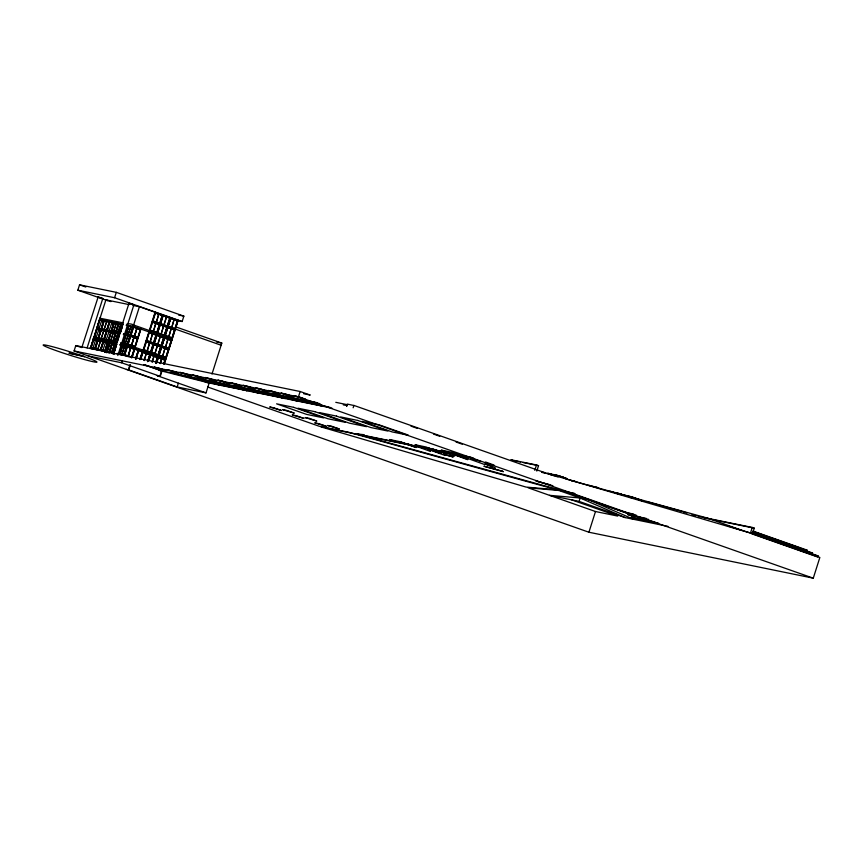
<?xml version="1.0" encoding="UTF-8"?>
<svg xmlns="http://www.w3.org/2000/svg" width="863" height="863" viewBox="0 0 863 863"><rect width="100%" height="100%" fill="white"/><g stroke="black" fill="none" stroke-linecap="round" stroke-linejoin="round"><path stroke-width="1.29" d="M107.875 300.777L77.843 290.205L79.547 284.822L116.3 292.341L183.862 316.138L182.158 321.521L175.599 320.184M727.293 525.761L750.476 533.032L819.85 557.466L813.28 578.178L588.922 532.234L74.078 350.961L75.782 345.567L300.141 391.511L310.227 395.06L303.679 393.722M81.802 347.606L98.155 296.948L102.805 298.479L87.131 347.875M114.132 352.74L116.807 344.003L93.312 339.159L90.464 348.328L104.542 351.144M123.301 322.891L99.828 318.199L93.463 339.137L93.172 338.458L93.765 337.746L117.26 342.568M94.315 337.465L96.732 329.062L100.863 329.925L98.177 338.21L94.218 337.39M91.402 346.861L93.657 339.752M94.38 337.487L97.012 329.191M97.659 327.153L99.784 320.227L103.571 320.993M96.084 337.767L98.889 329.515M98.986 328.62L101.78 320.367M95.534 340.076L92.902 348.372M94.833 348.771L97.454 340.464L94.876 348.771L90.755 347.918L93.495 339.666L97.508 340.486M101.079 329.062L103.711 320.756L101.133 329.062L97.001 328.21L99.633 319.925L103.711 320.756L99.644 319.968M94.898 349.245L97.67 340.054L103.549 341.284L100.529 350.378M95.2 348.932L97.756 340.54L103.193 341.672L100.486 349.947M103.916 339.396L98.479 338.264L101.111 329.968L106.548 331.101L103.84 339.375M109.461 321.931L104.013 320.799L101.467 329.191L106.807 330.292L109.374 321.91M98.598 338.307L101.241 330.011M97.886 349.191L100.335 341.306M101.241 338.62L103.689 330.734M100.496 341.349L97.843 349.181M103.851 330.766L101.198 338.598M77.843 290.205L114.585 297.735L116.3 292.341M103.851 339.148L98.706 338.091L103.851 339.148L106.343 331.284L101.241 330.238M100.518 350.41L103.549 341.284M104.337 339.472L106.839 331.133L110.971 331.996L108.296 340.281L104.326 339.461M102.848 350.4L105.642 342.147M106.203 339.839L108.997 331.586M109.159 330.702L111.953 322.46M104.542 352.158L107.735 342.104L116.807 344.003M111.198 331.133L113.819 322.827L111.241 331.133L107.12 330.281L109.806 322.018L113.819 322.827L109.86 322.028M104.714 352.233L107.789 342.126M108.652 340.346L111.219 332.028L115.513 332.924L112.88 341.209L108.706 340.356L111.219 332.028M111.554 331.198L114.121 322.891L118.36 323.754L115.782 332.061L111.607 331.219L114.229 322.924L118.414 323.776M105.383 351.079L107.756 343.603M105.167 352.147L108.177 342.654L110.216 343.064M106.764 352.406L109.774 342.913L110.442 343.118M106.807 352.633L110 342.568L106.99 352.697M113.452 332.503L110.712 340.766L113.28 332.46M113.603 331.619L116.181 323.312M116.408 323.377L113.56 331.597M109.321 346.678L110.151 342.719M109.029 352.87L112.039 343.377L110 342.956M109.083 353.096L112.276 343.032L110.065 351.651L113.797 352.406M109.547 352.255L113.905 353.15L109.072 352.093L112.449 343.096M115.804 332.978L113.118 341.252L117.249 342.104M118.058 332.525L120.691 324.24M114.542 343.992L111.748 352.233L114.596 344.003M117.897 333.409L115.103 341.662L117.951 333.431M120.852 324.283L118.004 332.514M112.902 353.949L128.975 303.291L131.683 304.003L133.884 304.866L117.81 355.534M113.84 352.676L116.095 345.556M119.698 333.765L117.206 341.845L113.366 341.058L115.847 333.247L119.687 334.035M122.6 324.628L118.706 323.841L116.02 332.104L120.151 332.956L122.222 325.804M113.787 353.107L116.688 343.959M117.497 341.403L119.504 334.995M122.945 324.218L120.162 333.431L121.985 327.703M123.582 333.647L125.825 334.132L128.382 325.804M128.814 325.437L122.999 343.765L128.814 325.459M122.503 345.61L119.871 353.895L124.002 354.758L126.634 346.462L122.622 345.653M125.858 335.027L123.226 343.323L127.357 344.175L129.989 335.89L125.976 335.071M126.397 346.656L122.6 345.89L120.184 353.722L123.97 354.488M129.752 336.085L125.955 335.319L123.538 343.15L127.325 343.916M128.166 334.596L130.96 326.354L128.123 334.585M124.66 346.063L121.866 354.305L124.704 346.074M128.015 335.48L125.221 343.733L128.069 335.502M88.134 355.912L121.64 362.773L122.309 360.615M117.681 353.852L123.894 355.178L126.796 346.031L165.631 359.698L178.112 320.335L139.428 306.721L124.024 355.222L117.346 353.873M131.737 357.433L124.52 354.909L127.217 346.635M127.875 344.337L130.572 336.063L137.713 338.587L135.049 346.861L127.94 344.359M128.156 344.175L130.637 336.365L133.938 337.519L131.424 345.329L128.188 344.186M136.937 328.145L134.477 336.494L136.915 328.134M131.543 357.368L134.099 349.062M134.887 346.807L137.444 338.501M131.64 357.552L134.693 348.781L131.694 357.908M140.917 329.062L135.113 347.358M129.957 364.769L128.371 369.785L177.174 386.969L206.02 392.881L209.202 382.848M132.147 357.519L134.52 349.17M130.335 364.898L128.749 369.914L126.397 369.375M135.48 358.738L138.371 350.475L127.152 346.613M135.631 358.954L138.576 350.162M135.858 358.997L138.404 350.227M136.203 358.943L138.587 350.583L142.427 351.899L139.914 358.965M140.086 359.127L142.611 351.673M140.022 359.591L142.643 351.586M143.085 350.162L148.889 331.877M149.321 330.529L155.049 312.223M140.345 359.148L142.568 351.586M140.529 359.245L142.794 352.136L150 354.671L148.091 360.583M143.517 349.849L146.214 341.575L153.355 344.089L150.691 352.374L143.582 349.86M152.643 321.068L155.351 312.794L162.481 315.308L159.828 323.582L152.719 321.079M140.798 359.148L142.945 352.449L146.225 353.603M147.098 350.842L143.797 349.688L146.3 341.877L149.579 343.032M144.067 360.475L146.322 353.377L144.207 360.54M152.578 333.647L150.119 342.007L152.557 333.647M153.28 331.446L155.912 323.161M147.217 351.155L149.655 342.794L147.055 351.09M153.452 331.511L155.879 323.15M156.322 322.363L158.781 314.003L156.354 322.363M147.476 361.694L149.731 354.585M150.529 352.309L153.085 344.003M156.063 334.876L153.431 343.161M159.385 324.38L156.764 332.665M159.666 323.528L162.222 315.222M148.058 361.144L150.227 354.283M156.559 334.574L150.755 352.87M156.98 333.226L162.719 314.919M150.486 354.844L148.576 360.756L150.453 354.833L157.659 357.368M161.014 346.786L153.808 344.261L151.176 352.546L158.361 355.071M154.153 343.42L156.786 335.124L154.153 343.42L161.295 345.934M164.617 335.437L157.411 332.913L160.076 324.628L167.249 327.153M160.378 323.776L162.978 315.48L170.151 318.005L163.01 315.491L160.378 323.776L167.519 326.29M153.884 344.272L151.187 352.546M160.108 324.639L157.411 332.913M148.846 360.734L150.615 355.157L153.884 356.3M152.115 361.996L153.992 356.074L152.255 362.05M157.346 345.491L154.887 353.852M157.616 344.639L160.248 336.354M163.851 324.995L166.451 316.699M154.855 353.841L157.519 345.556M157.789 344.704L160.389 336.408M163.743 325.923L161.09 334.208L163.549 325.847M164.013 325.06L166.645 316.775M155.901 362.018L157.465 357.293L155.588 363.215M155.761 363.28L157.961 356.991L156.149 362.708M158.123 357.541L156.235 363.452L158.123 357.541L165.329 360.065M161.813 346.117L164.445 337.821L161.748 346.106L168.954 348.63M174.909 329.849L167.702 327.314L165.07 335.61L172.255 338.134M221.133 345.243L167.972 326.462L170.615 318.177L177.81 320.702M167.778 327.336L165.146 335.621M168.048 326.473L170.68 318.188M156.473 363.431L158.274 357.854L161.554 359.008M160.151 363.506L161.651 358.771L160.291 363.571M167.907 339.051L165.448 347.401L168.08 339.116M168.749 336.904L171.208 328.544L168.781 336.904M159.882 376.236L161.597 370.853M206.02 392.881L157.217 375.696L160.259 376.376L161.974 370.982L143.819 364.585M164.11 364.251L178.048 320.313M164.175 364.272L165.631 359.698L126.947 345.987L120.259 344.715M177.174 386.969L178.371 383.204M211.985 374.078L221.813 343.086L175.869 326.915M74.078 350.961L298.436 396.904L300.141 391.511M346.602 406.441L347.358 404.078L354.208 405.588M353.15 407.778L353.895 405.416L545.373 472.838L750.476 533.032L752.245 527.444L754.273 528.167L752.493 533.744M402.935 442.719L401.058 442.298L416.182 447.487L416.387 445.772M429.084 449.903L429.267 449.353M430.162 450.734L430.831 449.709L430.303 451.349L416.085 446.236M426.451 447.498L441.576 452.687L441.78 450.971M534.79 470.367L536.506 464.984L538.534 465.696L536.818 471.09M551.263 473.96L547.714 473.302L559.095 475.772L567.239 478.738L554.812 474.618M559.095 475.772L560.4 476.603M667.973 526.365L625.082 517.573L580.173 497.994L549.504 495.33L579.095 501.392L580.173 497.994L588.717 499.742L633.625 519.332L634.348 517.066M588.922 532.234L595.492 511.522L617.735 516.074L571.748 499.882M648.717 519.45L627.93 514.639L628.286 513.507L636.15 515.125M658.663 523.248L635.071 518.415L631.317 517.099L631.684 515.966M753.399 531.23L807.013 550.109L806.646 551.241L753.043 532.363M752.687 531.921L812.536 553L812.18 554.132L752.32 533.054M751.986 532.622L818.07 555.891L817.714 557.023L751.63 533.755M126.397 324.93C134.596 328.781 137.379 323.776 127.163 323.69M127.034 345.955C129.504 343.291 121.985 348.285 120.13 344.671M100.119 318.145L99.569 319.45L123.064 324.283M133.182 326.354L133.603 325.006L172.309 338.62M102.74 298.501L101.651 298.253M471.651 457.444L357.12 433.992L364.143 434.693M133.884 304.866L131.812 304.359M558.803 490.464L528.134 487.8L595.492 511.522M129.126 304.607L105.922 299.849L90.41 348.307M132.967 305.394L139.428 306.721M178.619 315.06L183.862 316.138M158.673 314.24L155.405 313.086L152.924 320.896L156.203 322.05M158.932 314.315L162.179 315.47M162.46 315.297L155.275 312.773M166.343 316.937L163.075 315.782L160.626 323.603L163.894 324.758M166.602 317.023L169.871 318.167M175.092 319.655L178.112 320.335M174.013 319.634L170.734 318.479L168.253 326.29L171.564 327.455M174.24 319.709L177.508 320.863M156.43 322.126L159.698 323.28M152.222 321.381L175.211 329.472M164.089 324.822L167.4 325.987M155.772 323.388L152.503 322.233L150.022 330.044L153.323 331.198M156.009 323.463L159.31 324.617M171.759 327.519L175.027 328.674M163.441 326.085L160.173 324.93L157.692 332.74L160.993 333.905M163.668 326.16L166.969 327.314M171.111 328.781L167.832 327.627L165.351 335.437L168.663 336.602M171.338 328.857L174.639 330.011M216.57 342.018L221.813 343.086M122.729 324.65L118.76 323.852M126.214 325.351L128.458 325.826M132.837 326.721L128.76 325.88L126.127 334.175L130.205 335.006M109.903 322.287L113.689 323.064M114.272 323.194L118.166 323.97M122.589 324.887L118.749 324.1L116.268 331.91L120.054 332.676M132.697 326.958L128.857 326.171L126.386 333.981L130.173 334.747M153.528 331.273L156.829 332.428M137.034 328.447L140.335 329.601M140.345 329.353L137.789 337.66M161.219 333.981L164.499 335.124M168.857 336.667L172.158 337.832M152.449 333.873L149.17 332.719L146.699 340.54L150 341.694M152.675 333.949L155.976 335.114M160.108 336.581L156.839 335.427L154.391 343.237L157.659 344.391M160.345 336.656L163.614 337.8M163.894 337.638L156.71 335.114M167.778 339.278L164.509 338.123L162.028 345.934L165.329 347.088M168.005 339.353L171.306 340.507M171.554 340.335L164.369 337.811M111.802 331.004L115.685 331.78M120.162 333.431L96.785 328.641M123.485 334.089L130.345 335.513M134.552 336.257L137.864 337.411M119.871 333.819L115.858 332.999M123.355 334.531L125.556 334.995L122.848 343.258L120.723 342.827M107.001 331.435L110.734 332.19M137.94 338.199L130.151 335.459M134.132 337.595L137.433 338.749M150.194 341.77L153.506 342.924M145.987 341.014L168.986 349.116M157.864 344.466L161.165 345.621M149.774 343.096L153.075 344.261M165.523 347.163L168.835 348.318M157.206 345.718L153.938 344.574L151.489 352.384L154.768 353.539M157.444 345.793L160.745 346.958M164.876 348.425L161.608 347.271L159.126 355.081L162.395 356.236M165.135 348.501L168.404 349.655M168.652 349.483L161.478 346.958M98.188 337.951L94.423 337.239M104.52 339.256L108.253 340M120.701 343.291L127.433 344.715M131.683 345.405L134.962 346.559M109.774 342.913L108.177 342.654M112.395 343.539L116.343 344.348M119.946 345.092L122.125 345.545L119.493 353.841L117.314 353.388M147.325 350.917L150.604 352.072M93.517 339.979L97.271 340.68M130.788 348.156L134.089 349.31M154.962 353.614L158.231 354.758M158.911 355.265L161.543 346.969L158.878 355.254L166.052 357.778M162.632 356.311L165.901 357.465M146.419 353.679L149.72 354.833M166.084 358.264L127.249 344.596L133.053 326.311L171.888 339.968M154.089 356.376L157.39 357.53M161.748 359.073L165.049 360.238M91.057 347.746L94.79 348.49M101.165 349.817L104.952 350.583M100.54 350.033L95.167 348.857M113.894 352.687L109.763 351.824L112.039 343.377M89.73 348.113L104.887 351.273M128.307 355.966L131.608 357.12M335.793 402.331L347.627 404.758M343.237 404.844L347.185 405.653M170.194 370.4L166.98 369.742L178.77 373.258L171.262 370.615M183.01 373.021L179.806 372.363L191.586 375.88L184.078 373.237M208.199 378.177L204.995 377.519L216.775 381.047L209.267 378.404M221.025 380.81L217.81 380.151L229.601 383.668L222.093 381.025M246.235 385.966L243.032 385.308L254.812 388.835L247.303 386.182M259.051 388.598L255.847 387.94L267.627 391.457L260.119 388.814M284.261 393.755L281.058 393.096L292.837 396.613L285.329 393.97M297.077 396.376L293.873 395.729L304.596 399.03M317.26 402.73L158.921 370.303L209.17 382.967M82.201 355.869L68.921 353.15L84.542 356.699M222.05 385.329L244.251 389.882M260.065 393.118L282.266 397.66L278.512 396.344M298.102 400.907L320.292 405.448L316.538 404.132M205.232 382.169L331.91 408.102M377.854 424.564L362.082 421.338L392.115 431.91L407.886 435.135M536.506 464.984L510.864 459.731L512.892 460.443M514.175 460.713L520.583 462.018M523.151 462.546L538.534 465.696M403.668 443.237L405.308 443.571M429.062 448.436L430.702 448.771M455.297 453.809L456.937 454.143M473.647 458.145L321.004 426.894L526.106 487.088L556.786 489.753L574.542 493.388M541.705 472.083L545.373 472.838M541.727 472.363L545.75 473.248M550.421 474.682L552.503 475.114M565.794 478.922L575.481 481.446M571.619 480.659L573.873 481.123M588.868 485.276L598.663 487.822L594.391 486.948M609.742 491.176L621.694 494.165L617.423 493.291M698.091 516.354L752.245 527.444M704.079 517.886L754.273 528.167M567.358 492.223L575.028 493.787M624.532 512.191L633.701 514.068M801.954 549.073L807.013 550.109M627.93 514.639L646.268 518.404M806.042 551.673L812.536 553M631.317 517.099L654.909 521.932M812.946 554.844L818.07 555.891M466.419 457.163L467.67 457.444L464.057 456.139M453.377 454.704L455.114 454.51L454.596 456.149L441.478 451.435M467.973 457.962L467.757 459.677L454.499 454.898M440.184 451.791L441.435 452.072L433.01 449.03M414.79 446.592L416.042 446.872L407.606 443.83M428.328 449.677L430.346 450.184M614.877 492.87L619.267 493.841M621.274 494.305L623.086 495.017M621.705 494.467L631.759 496.808L643.464 501.069M618.048 493.841L621.759 494.704M624.391 495.319L632.169 497.131L643.323 501.198M113.355 354.024L114.348 354.283M311.036 401.446L320.044 403.722M285.394 396.203L330.475 407.563M272.999 393.657L323.237 406.333L316.98 404.132M247.357 388.415L297.595 401.079L295.092 400.195M234.973 385.869L285.211 398.544L278.954 396.344M209.331 380.626L259.569 393.291L257.066 392.406M196.958 378.091L247.196 390.756L243.442 389.44M171.316 372.838L221.554 385.502L219.051 384.628M646.333 501.576L681.91 511.349M630.087 497.336L633.83 498.318M552.654 474.521L554.963 475.146M484.758 464.003L488.652 465.049M444.057 454.337L453.226 456.991L444.165 454.553L444.887 453.55L444.369 455.189L430.206 450.098M550.195 484.812L535.945 480.993L552.881 485.718M546.84 473.55L552.32 475.06M553.205 475.599L558.07 476.937M571.36 480.605L585.75 484.564M586.721 484.833L613.582 492.234M615.125 492.654L707.854 518.21L742.191 530.432M359.148 434.704L565.33 491.511L628.491 513.744M101.068 298.091L97.864 296.937M683.172 511.759L686.97 512.967M692.04 514.575L695.837 515.783M130.54 303.949L128.975 303.291M79.547 284.822L85.804 287.023M114.585 297.735L182.158 321.521M170.604 318.177L177.789 320.691M105.933 299.86L110.874 301.597M752.504 531.23L801.112 548.35M128.878 325.923L132.891 326.743L130.205 335.027M410.961 426.139L417.217 428.339M433.485 434.067L439.742 436.279M456.009 441.996L462.266 444.208M114.164 322.46L108.242 340.702M104.067 320.378L98.123 338.63M379.17 424.833L407.951 434.974M298.145 396.602L305.664 399.245M111.154 330.853L107.422 330.108M298.436 396.904L813.28 578.178M568.437 492.439L628.286 513.507M115.264 333.118L111.37 332.331M110.971 331.996L108.35 340.281M459.461 454.941L451.953 452.298L441.263 450.108L448.771 452.762M101.047 328.781L97.303 328.037M580.173 497.994L556.786 489.753L348.576 432.234L318.986 426.182L207.584 386.958M100.863 329.925L98.231 338.21M100.615 330.119L96.883 329.364M433.172 449.558L425.664 446.915L414.984 444.736L422.492 447.379M579.095 501.392L625.082 517.573M407.854 444.38L400.346 441.737L389.655 439.547L397.174 442.19M112.783 340.928L108.9 340.151M116.278 344.585L112.546 343.841M107.379 342.751L103.646 341.996M123.819 355.114L128.479 356.764M144.089 364.639L162.244 371.036M75.782 345.567L80.475 347.217M121.64 362.773L160.259 376.376M485.556 462.007L493.992 465.049M467.714 456.807L480.82 461.522M471.791 458.523L475.373 459.817M455.017 453.453L467.811 458.059L453.884 453.302M467.66 458.415L484.995 464.661M450.346 452.795L453.916 454.078M456.764 455.146L466.419 458.62M455.513 454.866L466.365 458.771M432.956 449.181L438.987 451.349M429.537 448.35L441.576 452.687M443.161 453.539L444.963 454.186M424.898 447.573L430.831 449.709M433.614 450.756L440.691 453.302M431.176 450.044L440.615 453.442M407.563 443.981L413.582 446.149M404.132 443.151L416.182 447.487M562.471 476.98L563.863 477.53M562.385 477.25L563.776 477.811M489.558 465.405L495.427 467.962M485.481 464.078L492.525 467.142M97.843 340.799L95.394 348.684L100.496 349.731L102.988 341.856L97.886 340.809M104.099 321.058L101.651 328.943L106.753 329.99L109.245 322.115L104.153 321.079M106.71 321.586L104.153 329.45L106.602 321.565M109.687 321.5L103.992 339.871L109.687 321.5M103.56 341.726L100.863 349.99L104.995 350.842L107.627 342.557L103.603 341.737M118.576 323.345L112.902 341.683L118.576 323.345M122.438 345.135L119.526 354.294L122.427 345.135M133.474 326.926L130.777 335.2L137.983 337.724L140.615 329.439L133.474 326.926M127.314 346.926L124.801 354.736L128.102 355.901L130.583 348.08L127.314 346.926M133.56 327.217L131.057 335.027L134.358 336.192L136.839 328.372L133.56 327.217M130.691 347.854L128.231 356.203L130.658 347.843M134.035 337.293L131.575 345.642L134.013 337.282M149.116 332.428L146.419 340.702L153.625 343.237L156.257 334.941L149.116 332.428M152.449 321.931L149.741 330.205L156.958 332.74L159.579 324.456L152.449 321.931M160.755 346.71L158.123 354.995L160.755 346.71M163.657 337.562L161.025 345.847L163.722 337.573M166.98 327.066L164.358 335.351L166.98 327.066M169.882 317.918L167.26 326.203L169.957 317.929M164.153 337.26L158.35 355.545L164.153 337.26M170.378 317.616L164.574 335.912L170.378 317.616M165.006 348.199L162.557 356.548L164.984 348.188M174.143 319.407L171.683 327.757L174.11 319.407M165.06 359.979L163.938 363.539L165.06 359.979M168.414 349.407L165.793 357.692L168.414 349.407M171.316 340.259L168.695 348.544L171.392 340.27M174.65 329.763L172.017 338.048L174.65 329.763M177.551 320.615L174.919 328.911L177.616 320.637M158.436 367.994L154.164 367.109L165.944 370.637L158.436 367.994M196.451 375.772L192.179 374.898L203.959 378.415L196.451 375.772M234.477 383.56L230.205 382.687L241.985 386.203L234.477 383.56M272.514 391.349L268.231 390.475L280.022 393.992L272.514 391.349M293.7 407.336L276.602 403.83L306.645 414.402L323.733 417.908L293.7 407.336M315.071 411.705L297.972 408.21L328.005 418.782L345.103 422.277L315.071 411.705M336.441 416.085L319.342 412.579L349.375 423.161L366.473 426.656L336.441 416.085M357.8 420.454L340.712 416.958L370.745 427.53L387.843 431.036L357.8 420.454M273.97 407.854L269.698 406.98L281.478 410.497L273.97 407.854M286.786 410.486L282.514 409.601L294.294 413.129L286.786 410.486M296.494 415.783L292.212 414.909L304.003 418.436L296.494 415.783M309.31 418.415L305.038 417.541L316.818 421.058L309.31 418.415M319.008 423.722L314.736 422.838L326.527 426.365L319.008 423.722M331.834 426.344L327.562 425.47L339.342 428.987L331.834 426.344M502.039 471.112L483.906 466.236L503.431 471.673L502.039 471.112M83.42 356.29L80.248 355.189A28.263 1.629 17.6 0 0 43.182 345.146A28.263 1.629 17.6 0 0 82.675 359.051A28.263 1.629 17.6 0 0 86.354 357.347L83.42 356.29"/></g></svg>
